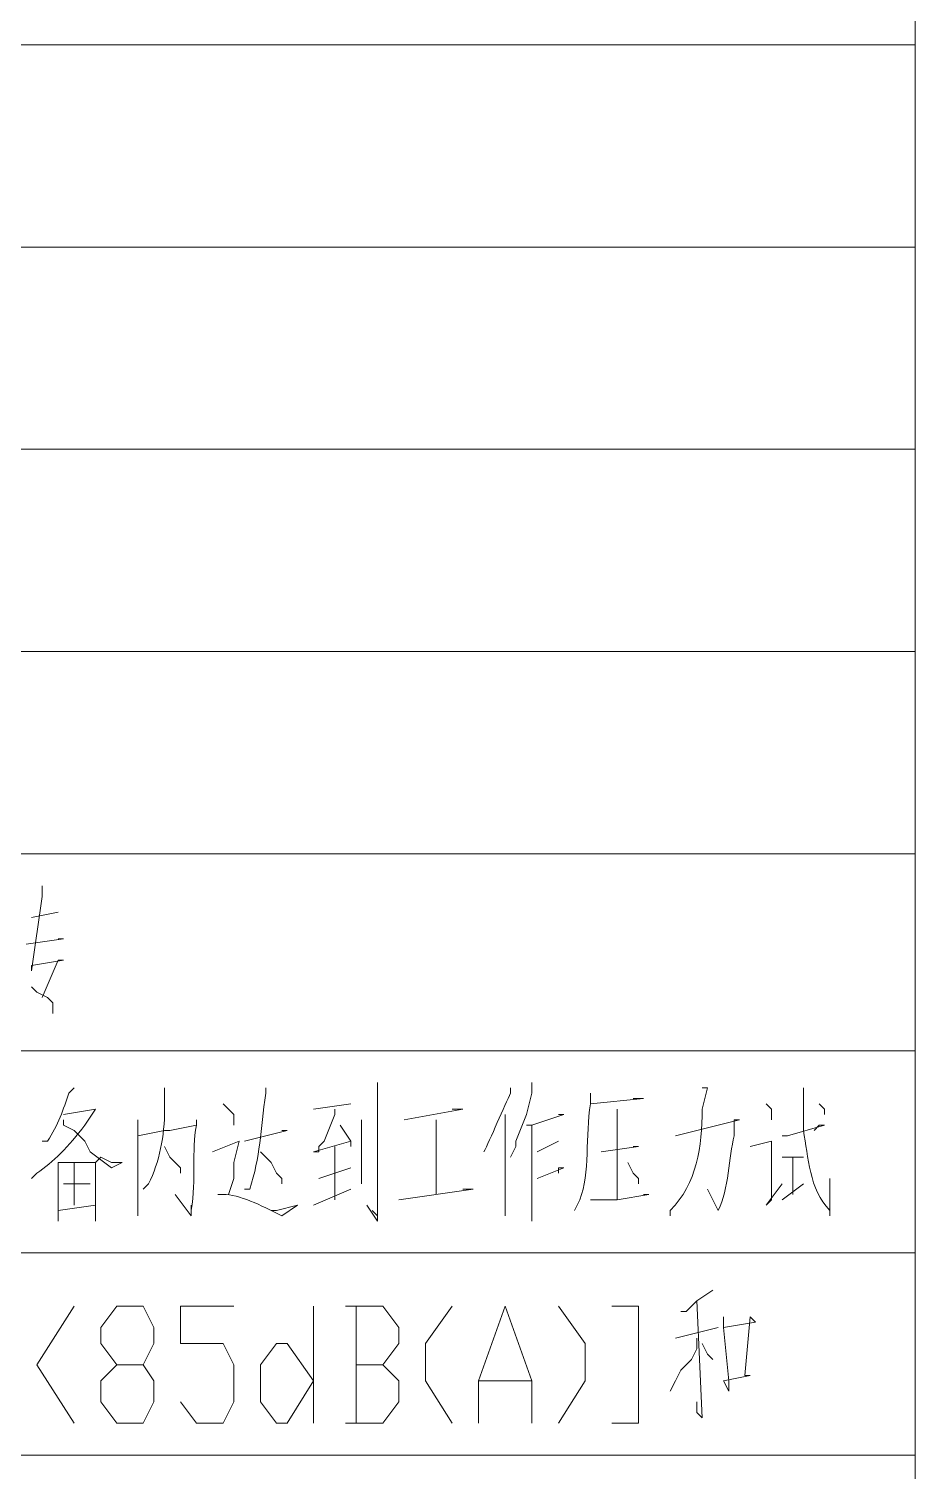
# Model space of a CAD drawing. Extents: x 14941 to 23337, y 2870 to 15192.
# Drawn here: x 22871 to 23334, y 11463 to 12217 of the extents above; entities that cross this region are included whole.
import ezdxf

# ---------------------------------------------------------------- set-up
doc = ezdxf.new("R2010")
doc.units = 0
doc.header["$LTSCALE"] = 8
doc.layers.add('1', color=1, linetype='Continuous')

msp = doc.modelspace()

# ---------------------------------------------------------------- linework, layer by layer
at = {"layer": '1', "color": 0, "lineweight": 18}
for points in [[(23334.06, 11785.49), (23334.06, 15192.12), (21532.02, 15192.12), (21532.02, 10839.98)], [(23334.06, 15192.12), (23334.06, 2869.86), (23334.06, 15192.12)]]:
    msp.add_lwpolyline(points, dxfattribs=at)
at = {"layer": '1', "color": 0, "lineweight": 5}
for points in [[(23334.06, 12208.19), (21532.02, 12208.19)], [(23334.06, 12102.52), (21532.02, 12102.52)], [(23334.06, 11996.84), (21532.02, 11996.84), (23334.06, 11996.84)], [(23334.06, 11891.17), (21532.02, 11891.17)], [(23334.06, 11785.49), (21532.02, 11785.49)], [(22877.99, 11768.81), (22877.99, 11763.25), (22872.43, 11724.31), (22872.43, 11727.09), (22889.11, 11729.87), (22886.33, 11729.87), (22877.99, 11710.41)], [(22872.43, 11752.12), (22886.33, 11754.9)], [(22869.65, 11738.22), (22889.11, 11741), (22889.11, 11741), (22886.33, 11741)], [(22872.43, 11715.97), (22875.21, 11713.19), (22880.77, 11710.41), (22883.55, 11707.63), (22883.55, 11704.85), (22883.55, 11702.06), (22883.55, 11707.63)], [(23334.06, 11682.6), (21532.02, 11682.6)], [(23053.19, 11665.91), (23053.19, 11663.13), (23053.19, 11601.95), (23053.19, 11596.39), (23053.19, 11593.61), (23053.19, 11593.61), (23047.62, 11601.95)], [(23133.83, 11665.91), (23133.83, 11660.35), (23131.05, 11649.23), (23125.49, 11635.32), (23125.49, 11632.54), (23122.71, 11626.98)], [(22972.54, 11654.79), (22975.32, 11652.01), (22978.1, 11649.23), (22978.1, 11646.45), (22978.1, 11643.67)], [(23019.82, 11652.01), (23039.28, 11654.79)], [(23030.94, 11652.01), (23030.94, 11649.23), (23025.38, 11635.32), (23022.6, 11632.54), (23022.6, 11629.76), (23019.82, 11629.76), (23039.28, 11635.32), (23039.28, 11632.54), (23039.28, 11635.32), (23033.72, 11643.67)], [(23067.09, 11646.45), (23097.68, 11652.01), (23094.9, 11652.01), (23092.12, 11652.01)], [(23164.42, 11654.79), (23192.23, 11657.57), (23189.45, 11657.57), (23186.67, 11657.57)], [(23178.33, 11652.01), (23178.33, 11649.23), (23178.33, 11649.23), (23178.33, 11604.73)], [(23256.19, 11654.79), (23258.97, 11652.01), (23258.97, 11649.23), (23258.97, 11646.45)], [(23284, 11654.79), (23286.78, 11652.01), (23286.78, 11649.23)], [(22889.11, 11646.45), (22889.11, 11643.67), (22894.67, 11640.88), (22900.24, 11635.32), (22903.02, 11629.76), (22914.14, 11621.42), (22919.7, 11624.2), (22919.7, 11624.2), (22914.14, 11624.2), (22908.58, 11626.98), (22905.8, 11624.2), (22886.33, 11624.2), (22886.33, 11624.2), (22886.33, 11624.2), (22886.33, 11593.61), (22886.33, 11599.17), (22886.33, 11599.17), (22905.8, 11601.95), (22905.8, 11593.61), (22905.8, 11624.2)], [(22928.05, 11646.45), (22928.05, 11640.88), (22928.05, 11601.95), (22928.05, 11596.39), (22928.05, 11599.17), (22928.05, 11604.73)], [(23044.84, 11646.45), (23044.84, 11613.08), (23044.84, 11621.42)], [(23083.78, 11646.45), (23083.78, 11643.67), (23083.78, 11607.51)], [(23119.93, 11649.23), (23119.93, 11596.39), (23119.93, 11601.95), (23119.93, 11604.73)], [(23131.05, 11643.67), (23133.83, 11643.67), (23150.52, 11649.23), (23150.52, 11649.23), (23147.74, 11649.23)], [(23133.83, 11643.67), (23133.83, 11613.08), (23133.83, 11601.95), (23133.83, 11593.61), (23133.83, 11604.73)], [(23264.54, 11638.1), (23267.32, 11638.1), (23267.32, 11638.1), (23286.78, 11643.67), (23284, 11643.67), (23281.22, 11640.88)], [(22983.66, 11635.32), (23005.91, 11640.88), (23005.91, 11640.88), (23003.13, 11640.88)], [(22941.95, 11632.54), (22944.73, 11626.98), (22950.29, 11621.42), (22950.29, 11618.64), (22950.29, 11621.42)], [(22966.98, 11629.76), (22980.88, 11635.32), (22980.88, 11635.32), (22978.1, 11624.2), (22978.1, 11621.42), (22978.1, 11618.64), (22978.1, 11615.86), (22975.32, 11607.51)], [(22992.01, 11629.76), (22997.57, 11624.2), (23000.35, 11618.64), (23003.13, 11615.86), (23003.13, 11613.08)], [(23030.94, 11632.54), (23030.94, 11604.73)], [(23136.61, 11629.76), (23147.74, 11635.32)], [(23169.99, 11629.76), (23189.45, 11632.54), (23189.45, 11632.54), (23186.67, 11632.54)], [(23247.85, 11632.54), (23258.97, 11635.32), (23258.97, 11635.32), (23258.97, 11632.54), (23258.97, 11604.73), (23256.19, 11601.95), (23264.54, 11613.08)], [(22894.67, 11624.2), (22894.67, 11601.95)], [(23022.6, 11615.86), (23039.28, 11621.42)], [(23136.61, 11615.86), (23150.52, 11621.42), (23147.74, 11621.42), (23147.74, 11618.64)], [(23183.89, 11624.2), (23186.67, 11618.64), (23189.45, 11615.86), (23189.45, 11613.08)], [(23264.54, 11626.98), (23275.66, 11626.98)], [(23270.1, 11626.98), (23270.1, 11607.51)], [(22889.11, 11613.08), (22903.02, 11613.08)], [(23019.82, 11601.95), (23039.28, 11610.29)], [(23064.31, 11604.73), (23103.24, 11610.29), (23100.46, 11610.29), (23097.68, 11610.29)], [(23164.42, 11604.73), (23178.33, 11604.73), (23195.01, 11607.51), (23195.01, 11607.51), (23192.23, 11607.51)], [(23264.54, 11604.73), (23275.66, 11613.08)], [(23050.41, 11599.17), (23053.19, 11596.39)], [(23334.06, 11576.92), (22282.87, 11576.92)], [(23228.38, 11557.46), (23220.04, 11551.9), (23214.48, 11546.33), (23211.7, 11546.33)], [(22894.67, 11549.11), (22875.21, 11518.52), (22894.67, 11487.93)], [(22916.92, 11487.93), (22908.58, 11499.06), (22908.58, 11510.18), (22916.92, 11518.52), (22930.83, 11518.52), (22936.39, 11529.65), (22936.39, 11537.99), (22930.83, 11549.11), (22916.92, 11549.11), (22908.58, 11537.99), (22908.58, 11529.65), (22916.92, 11518.52)], [(22950.29, 11499.06), (22958.64, 11487.93), (22972.54, 11487.93), (22978.1, 11499.06), (22978.1, 11518.52), (22972.54, 11529.65), (22950.29, 11529.65), (22950.29, 11549.11), (22978.1, 11549.11)], [(23019.82, 11549.11), (23019.82, 11487.93)], [(23055.97, 11518.52), (23064.31, 11529.65), (23064.31, 11537.99), (23055.97, 11549.11), (23036.5, 11549.11)], [(23042.06, 11549.11), (23042.06, 11487.93)], [(23092.12, 11549.11), (23078.21, 11529.65), (23078.21, 11510.18), (23092.12, 11487.93)], [(23106.02, 11487.93), (23106.02, 11510.18), (23119.93, 11549.11), (23133.83, 11510.18), (23133.83, 11487.93)], [(23147.74, 11549.11), (23161.64, 11529.65), (23161.64, 11510.18), (23147.74, 11487.93)], [(23175.55, 11549.11), (23189.45, 11549.11), (23189.45, 11487.93), (23175.55, 11487.93)], [(23220.04, 11551.9), (23222.82, 11490.71), (23220.04, 11493.5), (23220.04, 11499.06)], [(23233.95, 11543.55), (23233.95, 11537.99), (23236.73, 11510.18), (23236.73, 11504.62), (23233.95, 11510.18), (23247.85, 11512.96), (23245.07, 11512.96), (23247.85, 11543.55), (23250.63, 11540.77), (23233.95, 11537.99)], [(23220.04, 11532.43), (23220.04, 11526.87), (23217.26, 11521.3), (23211.7, 11515.74), (23208.92, 11510.18), (23206.14, 11504.62)], [(23231.17, 11537.99), (23208.92, 11532.43)], [(23019.82, 11510.18), (23005.91, 11487.93), (23000.35, 11487.93), (22992.01, 11499.06), (22992.01, 11518.52), (23000.35, 11529.65), (23005.91, 11529.65), (23019.82, 11510.18)], [(23222.82, 11529.65), (23225.6, 11524.09), (23228.38, 11521.3)], [(22930.83, 11518.52), (22936.39, 11510.18), (22936.39, 11499.06), (22930.83, 11487.93), (22916.92, 11487.93)], [(23036.5, 11487.93), (23055.97, 11487.93), (23064.31, 11499.06), (23064.31, 11510.18), (23055.97, 11518.52), (23042.06, 11518.52)], [(23106.02, 11510.18), (23133.83, 11510.18)], [(23334.06, 11471.25), (22282.87, 11471.25)]]:
    msp.add_lwpolyline(points, dxfattribs=at)
for points, knots in [([(22894.67, 11663.13), (22894.67, 11663.13), (22891.89, 11660.35), (22891.89, 11660.35), (22889.11, 11652.01), (22886.33, 11643.67), (22880.77, 11635.32), (22880.77, 11635.32), (22877.99, 11635.32), (22877.99, 11635.32)], [0, 0, 0, 0, 1, 1, 1, 2, 2, 2, 3, 3, 3, 3]), ([(22941.95, 11663.13), (22941.95, 11663.13), (22941.95, 11652.01), (22941.95, 11652.01), (22941.95, 11638.1), (22939.17, 11624.2), (22933.61, 11613.08), (22933.61, 11613.08), (22930.83, 11610.29), (22930.83, 11610.29)], [0, 0, 0, 0, 1, 1, 1, 2, 2, 2, 3, 3, 3, 3]), ([(22994.79, 11663.13), (22994.79, 11663.13), (22994.79, 11660.35), (22994.79, 11660.35), (22992.01, 11640.88), (22992.01, 11626.98), (22986.44, 11610.29), (22986.44, 11610.29), (22983.66, 11610.29), (22983.66, 11610.29)], [0, 0, 0, 0, 1, 1, 1, 2, 2, 2, 3, 3, 3, 3]), ([(23122.71, 11663.13), (23122.71, 11663.13), (23122.71, 11660.35), (23122.71, 11660.35), (23119.93, 11654.79), (23111.59, 11635.32), (23108.8, 11629.76), (23108.8, 11629.76), (23108.8, 11629.76), (23108.8, 11629.76)], [0, 0, 0, 0, 1, 1, 1, 2, 2, 2, 3, 3, 3, 3]), ([(23164.42, 11660.35), (23164.42, 11660.35), (23164.42, 11654.79), (23164.42, 11654.79), (23161.64, 11638.1), (23164.42, 11618.64), (23158.86, 11604.73), (23158.86, 11604.73), (23156.08, 11599.17), (23156.08, 11599.17)], [0, 0, 0, 0, 1, 1, 1, 2, 2, 2, 3, 3, 3, 3]), ([(23222.82, 11663.13), (23222.82, 11663.13), (23225.6, 11663.13), (23225.6, 11663.13), (23225.6, 11663.13), (23225.6, 11663.13), (23225.6, 11663.13), (23225.6, 11663.13), (23222.82, 11652.01), (23222.82, 11652.01), (23222.82, 11632.54), (23220.04, 11613.08), (23206.14, 11599.17), (23206.14, 11599.17), (23206.14, 11596.39), (23206.14, 11596.39)], [0, 0, 0, 0, 1, 1, 1, 2, 2, 2, 3, 3, 3, 4, 4, 4, 5, 5, 5, 5]), ([(23275.66, 11663.13), (23275.66, 11663.13), (23275.66, 11660.35), (23275.66, 11660.35), (23275.66, 11660.35), (23275.66, 11660.35), (23275.66, 11660.35), (23275.66, 11660.35), (23275.66, 11640.88), (23275.66, 11640.88), (23278.44, 11626.98), (23278.44, 11610.29), (23289.56, 11599.17), (23289.56, 11599.17), (23289.56, 11596.39), (23289.56, 11596.39), (23289.56, 11596.39), (23289.56, 11615.86), (23289.56, 11615.86), (23289.56, 11615.86), (23289.56, 11599.17), (23289.56, 11599.17)], [0, 0, 0, 0, 1, 1, 1, 2, 2, 2, 3, 3, 3, 4, 4, 4, 5, 5, 5, 6, 6, 6, 7, 7, 7, 7]), ([(22889.11, 11649.23), (22889.11, 11649.23), (22905.8, 11652.01), (22905.8, 11652.01), (22905.8, 11652.01), (22905.8, 11652.01), (22905.8, 11652.01), (22905.8, 11652.01), (22900.24, 11643.67), (22900.24, 11643.67), (22891.89, 11632.54), (22883.55, 11624.2), (22875.21, 11618.64), (22875.21, 11618.64), (22872.43, 11615.86), (22872.43, 11615.86)], [0, 0, 0, 0, 1, 1, 1, 2, 2, 2, 3, 3, 3, 4, 4, 4, 5, 5, 5, 5]), ([(22928.05, 11638.1), (22928.05, 11638.1), (22941.95, 11640.88), (22941.95, 11640.88), (22941.95, 11640.88), (22944.73, 11640.88), (22944.73, 11640.88), (22944.73, 11640.88), (22958.64, 11643.67), (22958.64, 11643.67), (22958.64, 11643.67), (22958.64, 11646.45), (22958.64, 11646.45), (22958.64, 11646.45), (22958.64, 11643.67), (22958.64, 11643.67), (22955.85, 11629.76), (22958.64, 11615.86), (22955.85, 11599.17), (22955.85, 11599.17), (22955.85, 11596.39), (22955.85, 11596.39), (22955.85, 11596.39), (22947.51, 11607.51), (22947.51, 11607.51), (22947.51, 11607.51), (22955.85, 11596.39), (22955.85, 11596.39), (22955.85, 11596.39), (22955.85, 11601.95), (22955.85, 11601.95)], [0, 0, 0, 0, 1, 1, 1, 2, 2, 2, 3, 3, 3, 4, 4, 4, 5, 5, 5, 6, 6, 6, 7, 7, 7, 8, 8, 8, 9, 9, 9, 10, 10, 10, 10]), ([(23208.92, 11638.1), (23208.92, 11638.1), (23242.29, 11646.45), (23242.29, 11646.45), (23242.29, 11646.45), (23239.51, 11646.45), (23239.51, 11646.45), (23239.51, 11646.45), (23239.51, 11638.1), (23239.51, 11638.1), (23236.73, 11626.98), (23236.73, 11610.29), (23231.17, 11599.17), (23231.17, 11599.17), (23231.17, 11599.17), (23231.17, 11599.17), (23231.17, 11599.17), (23225.6, 11610.29), (23225.6, 11610.29), (23225.6, 11610.29), (23231.17, 11599.17), (23231.17, 11599.17)], [0, 0, 0, 0, 1, 1, 1, 2, 2, 2, 3, 3, 3, 4, 4, 4, 5, 5, 5, 6, 6, 6, 7, 7, 7, 7]), ([(22969.76, 11607.51), (22969.76, 11607.51), (22972.54, 11607.51), (22972.54, 11607.51), (22980.88, 11607.51), (22992.01, 11601.95), (23003.13, 11596.39), (23003.13, 11596.39), (23011.47, 11601.95), (23011.47, 11601.95), (23011.47, 11601.95), (23000.35, 11599.17), (23000.35, 11599.17), (23000.35, 11599.17), (22997.57, 11599.17), (22997.57, 11599.17)], [0, 0, 0, 0, 1, 1, 1, 2, 2, 2, 3, 3, 3, 4, 4, 4, 5, 5, 5, 5])]:
    msp.add_open_spline(points, degree=3, knots=knots, dxfattribs=at)

doc.saveas('drawing.dxf')
